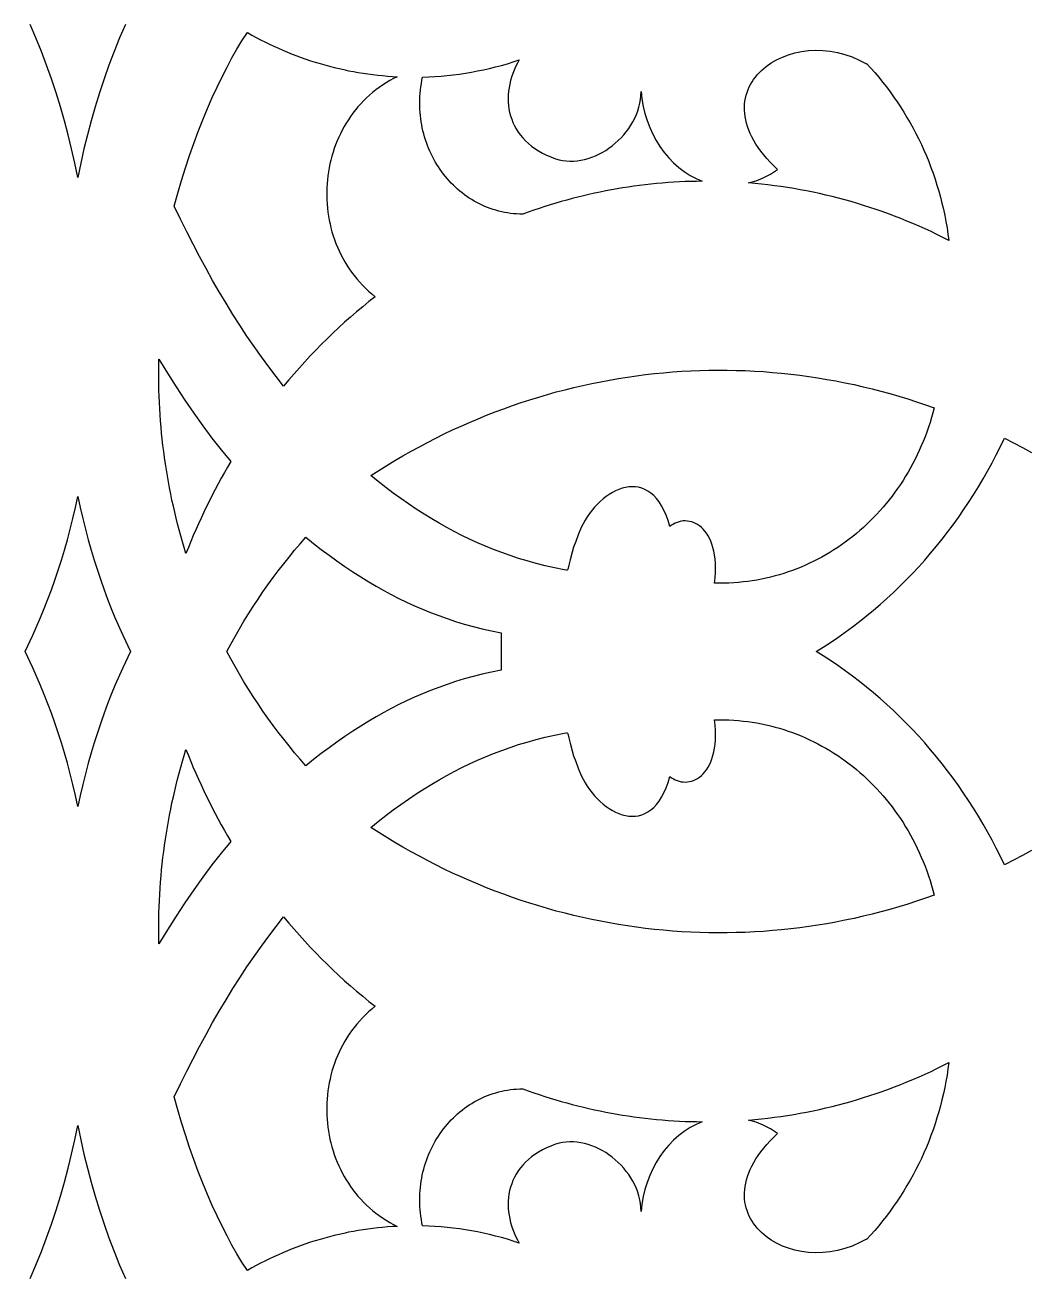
# Model space of a CAD drawing. Extents: x 2655 to 3655, y -2457 to -457.
# Drawn here: x 3141.3 to 3396.8, y -1140.9 to -822.7 of the extents above; entities that cross this region are included whole.
import ezdxf

# ---------------------------------------------------------------- set-up
doc = ezdxf.new("R2010")
doc.units = 0
doc.layers.add('LAYER_1', color=18, linetype='CONTINUOUS')

msp = doc.modelspace()

# ---------------------------------------------------------------- linework, layer by layer
at = {"layer": 'LAYER_1'}
for points in [[(3166.81, -822.49), (3165.34, -825.93), (3163.94, -829.38), (3162.62, -832.86), (3161.38, -836.35), (3160.21, -839.87), (3159.11, -843.41), (3158.09, -846.96), (3157.14, -850.54), (3156.26, -854.15), (3155.45, -857.77), (3154.71, -861.42), (3153.96, -857.77), (3153.15, -854.15), (3152.27, -850.54), (3151.32, -846.96), (3150.3, -843.41), (3149.2, -839.87), (3148.03, -836.35), (3146.79, -832.86), (3145.47, -829.38), (3144.07, -825.93), (3142.6, -822.49)], [(3396.98, -1032.36), (3394.71, -1033.61), (3392.42, -1034.83), (3390.11, -1036.01), (3389.1, -1033.89), (3388.04, -1031.78), (3386.96, -1029.7), (3385.84, -1027.65), (3384.68, -1025.62), (3383.5, -1023.61), (3382.27, -1021.63), (3381.02, -1019.68), (3379.74, -1017.75), (3378.42, -1015.85), (3377.07, -1013.97), (3375.69, -1012.13), (3374.28, -1010.31), (3372.84, -1008.52), (3371.36, -1006.76), (3369.86, -1005.02), (3368.33, -1003.32), (3366.77, -1001.65), (3365.18, -1000.01), (3363.57, -998.4), (3361.93, -996.82), (3360.25, -995.28), (3358.56, -993.77), (3356.83, -992.29), (3355.08, -990.84), (3353.31, -989.43), (3351.5, -988.05), (3349.68, -986.7), (3347.83, -985.39), (3345.95, -984.12), (3344.05, -982.88), (3342.32, -981.8), (3344.05, -980.72), (3345.95, -979.48), (3347.83, -978.21), (3349.68, -976.9), (3351.5, -975.55), (3353.31, -974.18), (3355.08, -972.76), (3356.83, -971.32), (3358.56, -969.83), (3360.25, -968.32), (3361.93, -966.78), (3363.57, -965.2), (3365.18, -963.59), (3366.77, -961.95), (3368.33, -960.28), (3369.86, -958.58), (3371.36, -956.84), (3372.84, -955.08), (3374.28, -953.29), (3375.69, -951.48), (3377.07, -949.63), (3378.42, -947.75), (3379.74, -945.85), (3381.02, -943.93), (3382.27, -941.97), (3383.5, -939.99), (3384.68, -937.98), (3385.84, -935.95), (3386.96, -933.9), (3388.04, -931.82), (3389.1, -929.71), (3390.11, -927.59), (3392.42, -928.77), (3394.71, -929.99), (3396.98, -931.24)], [(3142.6, -1141.11), (3144.07, -1137.67), (3145.47, -1134.22), (3146.79, -1130.74), (3148.03, -1127.25), (3149.2, -1123.73), (3150.3, -1120.2), (3151.32, -1116.64), (3152.27, -1113.06), (3153.15, -1109.45), (3153.96, -1105.83), (3154.71, -1102.18), (3155.45, -1105.83), (3156.26, -1109.45), (3157.14, -1113.06), (3158.09, -1116.64), (3159.11, -1120.2), (3160.21, -1123.73), (3161.38, -1127.25), (3162.62, -1130.74), (3163.94, -1134.22), (3165.34, -1137.67), (3166.81, -1141.11)]]:
    msp.add_lwpolyline(points, dxfattribs=at)
for points in [[(3198.89, -825.2), (3200.01, -825.81), (3201.13, -826.4), (3202.25, -826.97), (3203.39, -827.53), (3204.53, -828.06), (3205.67, -828.58), (3206.83, -829.08), (3207.98, -829.57), (3209.15, -830.04), (3210.32, -830.49), (3211.49, -830.92), (3212.67, -831.33), (3213.86, -831.73), (3215.05, -832.11), (3216.24, -832.47), (3217.44, -832.81), (3218.65, -833.14), (3219.86, -833.44), (3221.07, -833.73), (3222.29, -834), (3223.51, -834.26), (3224.73, -834.49), (3225.95, -834.71), (3227.18, -834.91), (3228.42, -835.09), (3229.65, -835.25), (3230.89, -835.39), (3232.13, -835.51), (3233.37, -835.62), (3234.62, -835.71), (3235.87, -835.78), (3234.89, -836.27), (3233.94, -836.79), (3233.01, -837.34), (3232.11, -837.92), (3231.24, -838.52), (3230.39, -839.15), (3229.57, -839.81), (3228.78, -840.49), (3228.02, -841.19), (3227.28, -841.92), (3226.57, -842.67), (3225.89, -843.44), (3225.23, -844.23), (3224.61, -845.04), (3224.01, -845.87), (3223.44, -846.72), (3222.89, -847.58), (3222.37, -848.46), (3221.89, -849.35), (3221.43, -850.26), (3220.99, -851.19), (3220.59, -852.12), (3220.21, -853.07), (3219.87, -854.03), (3219.55, -854.99), (3219.26, -855.97), (3219, -856.96), (3218.76, -857.95), (3218.56, -858.95), (3218.38, -859.96), (3218.24, -860.97), (3218.12, -861.99), (3218.03, -863.01), (3217.97, -864.03), (3217.95, -865.05), (3217.95, -866.08), (3217.98, -867.1), (3218.03, -868.12), (3218.12, -869.15), (3218.24, -870.17), (3218.39, -871.18), (3218.57, -872.19), (3218.78, -873.2), (3219.02, -874.2), (3219.28, -875.19), (3219.58, -876.18), (3219.91, -877.16), (3220.27, -878.13), (3220.66, -879.09), (3221.08, -880.03), (3221.54, -880.97), (3222.02, -881.89), (3222.53, -882.8), (3223.08, -883.7), (3223.65, -884.58), (3224.26, -885.44), (3224.89, -886.29), (3225.56, -887.12), (3226.26, -887.93), (3227, -888.72), (3227.76, -889.49), (3228.55, -890.24), (3229.38, -890.97), (3230.24, -891.68), (3228.65, -892.93), (3227.08, -894.21), (3225.53, -895.51), (3224, -896.83), (3222.48, -898.18), (3220.98, -899.54), (3219.5, -900.93), (3218.04, -902.34), (3216.59, -903.77), (3215.16, -905.23), (3213.75, -906.7), (3212.36, -908.19), (3210.99, -909.71), (3209.64, -911.25), (3208.31, -912.8), (3206.99, -914.38), (3205.09, -911.95), (3203.21, -909.46), (3201.35, -906.92), (3199.51, -904.32), (3197.69, -901.66), (3195.9, -898.94), (3194.13, -896.17), (3192.38, -893.34), (3190.66, -890.46), (3188.96, -887.52), (3187.28, -884.52), (3185.62, -881.46), (3183.98, -878.35), (3182.37, -875.18), (3180.78, -871.95), (3179.21, -868.67), (3180.1, -865.41), (3181.04, -862.17), (3182.04, -858.98), (3183.09, -855.83), (3184.18, -852.74), (3185.31, -849.72), (3186.47, -846.77), (3187.67, -843.89), (3188.88, -841.11), (3190.12, -838.42), (3191.36, -835.84), (3192.62, -833.37), (3193.88, -831.02), (3195.14, -828.8), (3196.38, -826.71), (3197.79, -824.58)], [(3343.96, -829.12), (3345.81, -829.3), (3347.67, -829.63), (3349.54, -830.12), (3351.4, -830.76), (3353.25, -831.55), (3355.08, -832.52), (3355.08, -832.46), (3356.14, -833.6), (3357.17, -834.76), (3358.18, -835.94), (3359.16, -837.15), (3360.13, -838.37), (3361.06, -839.62), (3361.97, -840.88), (3362.86, -842.16), (3363.72, -843.47), (3364.55, -844.78), (3365.36, -846.12), (3366.14, -847.47), (3366.9, -848.84), (3367.63, -850.23), (3368.33, -851.63), (3369.01, -853.04), (3369.65, -854.47), (3370.28, -855.92), (3370.87, -857.37), (3371.44, -858.85), (3371.97, -860.33), (3372.48, -861.83), (3372.97, -863.33), (3373.42, -864.85), (3373.84, -866.38), (3374.24, -867.93), (3374.61, -869.48), (3374.94, -871.04), (3375.25, -872.61), (3375.53, -874.19), (3375.77, -875.77), (3375.99, -877.37), (3374.49, -876.61), (3372.98, -875.86), (3371.46, -875.14), (3369.94, -874.44), (3368.41, -873.76), (3366.87, -873.09), (3365.33, -872.45), (3363.78, -871.82), (3362.22, -871.22), (3360.66, -870.63), (3359.09, -870.06), (3357.52, -869.52), (3355.94, -868.99), (3354.35, -868.48), (3352.76, -867.99), (3351.16, -867.53), (3349.56, -867.08), (3347.96, -866.65), (3346.35, -866.24), (3344.74, -865.85), (3343.12, -865.49), (3341.49, -865.14), (3339.87, -864.81), (3338.24, -864.5), (3336.6, -864.22), (3334.97, -863.95), (3333.32, -863.71), (3331.68, -863.48), (3330.03, -863.27), (3328.38, -863.09), (3326.73, -862.93), (3325.08, -862.78), (3327.04, -862.22), (3328.85, -861.46), (3330.67, -860.52), (3332.5, -859.39), (3332.5, -859.39), (3331.52, -858.44), (3330.6, -857.5), (3329.75, -856.57), (3328.96, -855.64), (3328.23, -854.71), (3327.57, -853.8), (3326.97, -852.89), (3326.43, -851.98), (3325.95, -851.09), (3325.53, -850.2), (3325.16, -849.33), (3324.85, -848.46), (3324.59, -847.6), (3324.38, -846.76), (3324.23, -845.93), (3324.13, -845.11), (3324.08, -844.3), (3324.07, -843.51), (3324.11, -842.73), (3324.2, -841.97), (3324.33, -841.22), (3324.51, -840.49), (3324.73, -839.77), (3324.98, -839.07), (3325.28, -838.39), (3325.62, -837.73), (3325.99, -837.09), (3326.4, -836.47), (3326.85, -835.87), (3327.33, -835.29), (3328.38, -834.19), (3329.56, -833.19), (3330.84, -832.29), (3332.23, -831.48), (3333.71, -830.79), (3335.27, -830.2), (3336.9, -829.73), (3338.59, -829.38), (3340.34, -829.16), (3342.13, -829.07)], [(3266.37, -832.38), (3265.94, -833.24), (3265.55, -834.11), (3265.21, -834.99), (3264.9, -835.88), (3264.65, -836.78), (3264.43, -837.68), (3264.26, -838.58), (3264.14, -839.49), (3264.06, -840.4), (3264.04, -841.3), (3264.06, -842.21), (3264.13, -843.1), (3264.25, -843.99), (3264.42, -844.87), (3264.65, -845.74), (3264.93, -846.59), (3265.26, -847.43), (3265.65, -848.26), (3266.09, -849.06), (3266.59, -849.85), (3267.15, -850.61), (3267.77, -851.35), (3268.44, -852.06), (3269.18, -852.75), (3269.98, -853.4), (3270.83, -854.03), (3271.76, -854.62), (3272.74, -855.18), (3273.79, -855.7), (3274.91, -856.18), (3276.09, -856.62), (3276.09, -856.62), (3276.98, -856.88), (3277.88, -857.08), (3278.79, -857.2), (3279.72, -857.25), (3280.65, -857.24), (3281.58, -857.16), (3282.51, -857.03), (3283.44, -856.83), (3284.36, -856.57), (3285.28, -856.26), (3286.19, -855.89), (3287.08, -855.48), (3287.96, -855.01), (3288.81, -854.5), (3289.65, -853.94), (3290.46, -853.34), (3291.25, -852.7), (3292, -852.01), (3292.72, -851.29), (3293.41, -850.54), (3294.05, -849.76), (3294.66, -848.94), (3295.22, -848.09), (3295.73, -847.22), (3296.2, -846.33), (3296.61, -845.41), (3296.96, -844.47), (3297.26, -843.52), (3297.5, -842.54), (3297.67, -841.56), (3297.78, -840.56), (3297.82, -839.56), (3298.01, -841.45), (3298.33, -843.32), (3298.77, -845.16), (3299.32, -846.95), (3299.99, -848.69), (3300.76, -850.38), (3301.64, -852), (3302.61, -853.55), (3303.67, -855.02), (3304.83, -856.39), (3306.06, -857.67), (3307.38, -858.85), (3308.77, -859.91), (3310.24, -860.86), (3311.77, -861.67), (3313.36, -862.35), (3311.91, -862.37), (3310.45, -862.4), (3309, -862.45), (3307.55, -862.52), (3306.1, -862.6), (3304.65, -862.7), (3303.2, -862.81), (3301.76, -862.94), (3300.31, -863.08), (3298.87, -863.24), (3297.43, -863.42), (3295.99, -863.61), (3294.55, -863.82), (3293.12, -864.04), (3291.69, -864.28), (3290.26, -864.53), (3288.83, -864.8), (3287.4, -865.09), (3285.98, -865.39), (3284.56, -865.7), (3283.14, -866.04), (3281.73, -866.38), (3280.32, -866.75), (3278.91, -867.12), (3277.51, -867.52), (3276.11, -867.93), (3274.71, -868.35), (3273.32, -868.79), (3271.93, -869.24), (3270.54, -869.71), (3269.16, -870.2), (3267.78, -870.7), (3266.99, -870.69), (3266.2, -870.65), (3265.43, -870.59), (3264.66, -870.5), (3263.89, -870.4), (3263.14, -870.26), (3262.39, -870.11), (3261.65, -869.93), (3260.92, -869.73), (3260.2, -869.51), (3259.49, -869.27), (3258.79, -869.01), (3258.1, -868.72), (3257.41, -868.42), (3256.74, -868.1), (3256.08, -867.75), (3255.43, -867.39), (3254.79, -867.01), (3254.17, -866.61), (3253.55, -866.19), (3252.95, -865.76), (3252.36, -865.31), (3251.78, -864.84), (3251.21, -864.36), (3250.66, -863.86), (3250.12, -863.34), (3249.6, -862.81), (3249.08, -862.26), (3248.59, -861.7), (3248.11, -861.13), (3247.64, -860.54), (3247.19, -859.94), (3246.75, -859.32), (3246.33, -858.69), (3245.92, -858.05), (3245.53, -857.4), (3245.16, -856.74), (3244.8, -856.07), (3244.46, -855.38), (3244.14, -854.69), (3243.84, -853.98), (3243.55, -853.27), (3243.28, -852.54), (3243.03, -851.81), (3242.8, -851.07), (3242.59, -850.32), (3242.4, -849.56), (3242.22, -848.8), (3242.07, -848.02), (3241.93, -847.25), (3241.82, -846.46), (3241.73, -845.67), (3241.65, -844.87), (3241.6, -844.07), (3241.57, -843.27), (3241.57, -842.46), (3241.58, -841.64), (3241.62, -840.83), (3241.68, -840.01), (3241.76, -839.18), (3241.86, -838.36), (3241.99, -837.53), (3242.14, -836.7), (3242.32, -835.87), (3243.88, -835.81), (3245.43, -835.73), (3246.99, -835.62), (3248.54, -835.48), (3250.09, -835.31), (3251.64, -835.11), (3253.18, -834.88), (3254.72, -834.62), (3256.25, -834.34), (3257.78, -834.02), (3259.3, -833.68), (3260.82, -833.31), (3262.33, -832.91), (3263.84, -832.48), (3265.34, -832.02), (3266.83, -831.54)], [(3177.46, -911.12), (3179.66, -914.58), (3181.89, -917.96), (3184.15, -921.26), (3186.45, -924.46), (3188.79, -927.57), (3191.16, -930.6), (3193.57, -933.54), (3192.75, -934.94), (3191.94, -936.34), (3191.15, -937.76), (3190.38, -939.18), (3189.61, -940.62), (3188.87, -942.06), (3188.13, -943.51), (3187.41, -944.96), (3186.71, -946.43), (3186.02, -947.9), (3185.35, -949.38), (3184.69, -950.87), (3184.04, -952.37), (3183.41, -953.88), (3182.79, -955.39), (3182.19, -956.91), (3181.74, -955.42), (3181.3, -953.92), (3180.87, -952.42), (3180.46, -950.91), (3180.07, -949.4), (3179.69, -947.89), (3179.32, -946.37), (3178.98, -944.85), (3178.64, -943.32), (3178.33, -941.8), (3178.02, -940.26), (3177.74, -938.73), (3177.47, -937.19), (3177.21, -935.65), (3176.97, -934.1), (3176.75, -932.56), (3176.54, -931.01), (3176.35, -929.46), (3176.17, -927.9), (3176.01, -926.35), (3175.86, -924.79), (3175.73, -923.23), (3175.62, -921.67), (3175.52, -920.1), (3175.44, -918.54), (3175.37, -916.97), (3175.32, -915.41), (3175.28, -913.84), (3175.26, -912.27), (3175.26, -910.7), (3175.27, -909.13), (3175.3, -907.56)], [(3319.66, -910.34), (3321.97, -910.38), (3324.28, -910.46), (3326.59, -910.57), (3328.9, -910.71), (3331.21, -910.89), (3333.52, -911.1), (3335.82, -911.35), (3338.13, -911.62), (3340.43, -911.94), (3342.73, -912.28), (3345.03, -912.67), (3347.32, -913.08), (3349.61, -913.53), (3351.9, -914.01), (3354.19, -914.53), (3356.47, -915.08), (3358.74, -915.67), (3361.01, -916.29), (3363.28, -916.94), (3365.54, -917.63), (3367.79, -918.35), (3370.04, -919.11), (3372.28, -919.9), (3371.95, -921.16), (3371.59, -922.4), (3371.22, -923.63), (3370.82, -924.85), (3370.4, -926.06), (3369.95, -927.25), (3369.49, -928.42), (3369, -929.58), (3368.49, -930.73), (3367.96, -931.86), (3367.41, -932.98), (3366.83, -934.08), (3366.24, -935.17), (3365.63, -936.24), (3365, -937.3), (3364.35, -938.34), (3363.68, -939.36), (3362.99, -940.37), (3362.28, -941.36), (3361.56, -942.33), (3360.82, -943.28), (3360.06, -944.22), (3359.28, -945.14), (3358.49, -946.04), (3357.68, -946.92), (3356.85, -947.79), (3356.01, -948.63), (3355.15, -949.46), (3354.28, -950.27), (3353.39, -951.05), (3352.49, -951.82), (3351.57, -952.57), (3350.64, -953.3), (3349.69, -954), (3348.74, -954.69), (3347.76, -955.35), (3346.78, -956), (3345.78, -956.62), (3344.78, -957.22), (3343.76, -957.8), (3342.72, -958.35), (3341.68, -958.88), (3340.63, -959.39), (3339.56, -959.88), (3338.49, -960.34), (3337.4, -960.78), (3336.31, -961.2), (3335.2, -961.59), (3334.09, -961.96), (3332.97, -962.31), (3331.83, -962.62), (3330.7, -962.92), (3329.55, -963.19), (3328.39, -963.43), (3327.23, -963.65), (3326.06, -963.84), (3324.89, -964), (3323.71, -964.14), (3322.52, -964.25), (3321.33, -964.34), (3320.13, -964.4), (3318.92, -964.43), (3317.71, -964.43), (3316.5, -964.4), (3316.5, -964.4), (3316.63, -963.05), (3316.7, -961.77), (3316.71, -960.55), (3316.67, -959.4), (3316.59, -958.31), (3316.45, -957.28), (3316.28, -956.31), (3316.06, -955.41), (3315.8, -954.56), (3315.51, -953.78), (3315.18, -953.05), (3314.82, -952.38), (3314.44, -951.77), (3314.02, -951.22), (3313.59, -950.72), (3313.13, -950.28), (3312.66, -949.89), (3312.16, -949.56), (3311.66, -949.28), (3311.15, -949.05), (3310.63, -948.87), (3310.1, -948.74), (3309.57, -948.66), (3309.04, -948.64), (3308.52, -948.65), (3308, -948.72), (3307.48, -948.84), (3306.98, -949), (3306.49, -949.2), (3306.02, -949.45), (3305.56, -949.74), (3305.13, -950.08), (3305.13, -950.08), (3304.66, -948.56), (3304.15, -947.18), (3303.6, -945.93), (3303, -944.81), (3302.37, -943.82), (3301.71, -942.95), (3301.01, -942.2), (3300.28, -941.57), (3299.53, -941.04), (3298.76, -940.62), (3297.97, -940.31), (3297.16, -940.09), (3296.35, -939.96), (3295.52, -939.93), (3294.68, -939.98), (3293.85, -940.12), (3293.01, -940.33), (3292.18, -940.62), (3291.35, -940.98), (3290.53, -941.41), (3289.73, -941.9), (3288.94, -942.44), (3288.17, -943.05), (3287.42, -943.7), (3286.7, -944.4), (3286.01, -945.14), (3285.34, -945.92), (3284.71, -946.74), (3284.12, -947.58), (3283.57, -948.45), (3283.07, -949.35), (3282.61, -950.26), (3281.83, -952.16), (3281.19, -953.83), (3280.68, -955.29), (3280.28, -956.55), (3279.75, -958.52), (3279.48, -959.85), (3279.32, -960.66), (3279.24, -960.9), (3279.15, -961.06), (3279.01, -961.14), (3278.83, -961.16), (3278.24, -961.07), (3275.83, -960.57), (3273.47, -960.02), (3271.16, -959.44), (3268.9, -958.81), (3266.69, -958.14), (3264.52, -957.42), (3262.39, -956.67), (3260.3, -955.88), (3258.25, -955.04), (3256.23, -954.17), (3254.24, -953.26), (3252.27, -952.31), (3250.34, -951.32), (3248.42, -950.29), (3246.53, -949.22), (3244.65, -948.12), (3242.66, -946.89), (3240.68, -945.63), (3238.71, -944.32), (3236.77, -942.97), (3234.84, -941.57), (3232.93, -940.13), (3231.03, -938.65), (3229.15, -937.13), (3231.17, -935.82), (3233.21, -934.55), (3235.26, -933.31), (3237.32, -932.1), (3239.4, -930.92), (3241.48, -929.78), (3243.58, -928.67), (3245.69, -927.59), (3247.81, -926.54), (3249.94, -925.52), (3252.09, -924.54), (3254.24, -923.59), (3256.4, -922.67), (3258.57, -921.79), (3260.76, -920.94), (3262.95, -920.12), (3265.14, -919.33), (3267.35, -918.57), (3269.57, -917.85), (3271.79, -917.16), (3274.02, -916.51), (3276.26, -915.88), (3278.5, -915.29), (3280.75, -914.74), (3283.01, -914.21), (3285.27, -913.72), (3287.54, -913.26), (3289.81, -912.84), (3292.08, -912.45), (3294.37, -912.09), (3296.65, -911.76), (3298.94, -911.47), (3301.23, -911.21), (3303.53, -910.98), (3305.83, -910.79), (3308.13, -910.63), (3310.43, -910.51), (3312.74, -910.42), (3315.05, -910.36), (3317.35, -910.33)], [(3155.31, -945.22), (3155.95, -947.99), (3156.63, -950.72), (3157.35, -953.4), (3158.1, -956.03), (3158.88, -958.62), (3159.69, -961.16), (3160.53, -963.65), (3161.4, -966.1), (3162.29, -968.5), (3163.21, -970.85), (3164.16, -973.16), (3166.12, -977.63), (3168.1, -981.8), (3166.12, -985.97), (3164.16, -990.44), (3163.21, -992.75), (3162.29, -995.1), (3161.4, -997.5), (3160.53, -999.95), (3159.69, -1002.44), (3158.88, -1004.98), (3158.1, -1007.57), (3157.35, -1010.2), (3156.63, -1012.88), (3155.95, -1015.61), (3155.31, -1018.38), (3154.71, -1021.2), (3154.1, -1018.38), (3153.46, -1015.61), (3152.78, -1012.88), (3152.06, -1010.2), (3151.32, -1007.57), (3150.54, -1004.98), (3149.73, -1002.44), (3148.88, -999.95), (3148.02, -997.5), (3147.12, -995.1), (3146.2, -992.75), (3145.25, -990.44), (3143.29, -985.97), (3141.31, -981.8), (3143.29, -977.63), (3145.25, -973.16), (3146.2, -970.85), (3147.12, -968.5), (3148.02, -966.1), (3148.88, -963.65), (3149.73, -961.16), (3150.54, -958.62), (3151.32, -956.03), (3152.06, -953.4), (3152.78, -950.72), (3153.46, -947.99), (3154.1, -945.22), (3154.71, -942.4)], [(3214.62, -954.34), (3216.57, -955.88), (3218.54, -957.37), (3220.53, -958.81), (3222.53, -960.21), (3224.56, -961.57), (3226.6, -962.87), (3228.66, -964.14), (3230.53, -965.24), (3232.43, -966.31), (3234.34, -967.34), (3236.28, -968.33), (3238.24, -969.28), (3240.23, -970.19), (3242.25, -971.06), (3244.3, -971.9), (3246.39, -972.69), (3248.52, -973.44), (3250.69, -974.16), (3252.9, -974.83), (3255.16, -975.46), (3257.47, -976.04), (3259.83, -976.59), (3262.24, -977.09), (3262.24, -981.8), (3262.24, -986.51), (3259.83, -987.01), (3257.47, -987.56), (3255.16, -988.14), (3252.9, -988.77), (3250.69, -989.45), (3248.52, -990.16), (3246.39, -990.91), (3244.3, -991.7), (3242.25, -992.54), (3240.23, -993.41), (3238.24, -994.32), (3236.28, -995.27), (3234.34, -996.26), (3232.43, -997.29), (3230.53, -998.36), (3228.66, -999.46), (3226.6, -1000.73), (3224.56, -1002.04), (3222.53, -1003.39), (3220.53, -1004.79), (3218.54, -1006.23), (3216.57, -1007.72), (3214.62, -1009.26), (3212.68, -1010.84), (3211.23, -1009.19), (3209.8, -1007.51), (3208.39, -1005.8), (3207.01, -1004.08), (3205.65, -1002.33), (3204.33, -1000.56), (3203.02, -998.76), (3201.75, -996.95), (3200.5, -995.11), (3199.28, -993.25), (3198.08, -991.37), (3196.91, -989.48), (3195.77, -987.56), (3194.66, -985.62), (3193.58, -983.66), (3192.59, -981.8), (3193.58, -979.94), (3194.66, -977.98), (3195.77, -976.04), (3196.91, -974.13), (3198.08, -972.23), (3199.28, -970.35), (3200.5, -968.49), (3201.75, -966.65), (3203.02, -964.84), (3204.33, -963.04), (3205.65, -961.27), (3207.01, -959.52), (3208.39, -957.8), (3209.8, -956.09), (3211.23, -954.41), (3212.68, -952.76)], [(3318.92, -999.17), (3320.13, -999.2), (3321.33, -999.26), (3322.52, -999.35), (3323.71, -999.46), (3324.89, -999.6), (3326.06, -999.76), (3327.23, -999.95), (3328.39, -1000.17), (3329.55, -1000.41), (3330.7, -1000.68), (3331.83, -1000.98), (3332.97, -1001.3), (3334.09, -1001.64), (3335.2, -1002.01), (3336.31, -1002.4), (3337.4, -1002.82), (3338.49, -1003.26), (3339.56, -1003.72), (3340.63, -1004.21), (3341.68, -1004.72), (3342.72, -1005.25), (3343.76, -1005.81), (3344.78, -1006.38), (3345.78, -1006.98), (3346.78, -1007.6), (3347.76, -1008.25), (3348.74, -1008.91), (3349.69, -1009.6), (3350.64, -1010.3), (3351.57, -1011.03), (3352.49, -1011.78), (3353.39, -1012.55), (3354.28, -1013.33), (3355.15, -1014.14), (3356.01, -1014.97), (3356.85, -1015.81), (3357.68, -1016.68), (3358.49, -1017.56), (3359.28, -1018.46), (3360.06, -1019.38), (3360.82, -1020.32), (3361.56, -1021.27), (3362.28, -1022.24), (3362.99, -1023.23), (3363.68, -1024.24), (3364.35, -1025.26), (3365, -1026.3), (3365.63, -1027.36), (3366.24, -1028.43), (3366.83, -1029.52), (3367.41, -1030.62), (3367.96, -1031.74), (3368.49, -1032.87), (3369, -1034.02), (3369.49, -1035.18), (3369.95, -1036.35), (3370.4, -1037.54), (3370.82, -1038.75), (3371.22, -1039.97), (3371.59, -1041.2), (3371.95, -1042.44), (3372.28, -1043.7), (3370.04, -1044.49), (3367.79, -1045.25), (3365.54, -1045.97), (3363.28, -1046.66), (3361.01, -1047.31), (3358.74, -1047.93), (3356.47, -1048.52), (3354.19, -1049.07), (3351.9, -1049.59), (3349.61, -1050.07), (3347.32, -1050.52), (3345.03, -1050.94), (3342.73, -1051.32), (3340.43, -1051.66), (3338.13, -1051.98), (3335.82, -1052.26), (3333.52, -1052.5), (3331.21, -1052.71), (3328.9, -1052.89), (3326.59, -1053.03), (3324.28, -1053.14), (3321.97, -1053.22), (3319.66, -1053.26), (3317.35, -1053.27), (3315.05, -1053.24), (3312.74, -1053.19), (3310.43, -1053.09), (3308.13, -1052.97), (3305.83, -1052.81), (3303.53, -1052.62), (3301.23, -1052.39), (3298.94, -1052.13), (3296.65, -1051.84), (3294.37, -1051.51), (3292.08, -1051.16), (3289.81, -1050.76), (3287.54, -1050.34), (3285.27, -1049.88), (3283.01, -1049.39), (3280.75, -1048.86), (3278.5, -1048.31), (3276.26, -1047.72), (3274.02, -1047.09), (3271.79, -1046.44), (3269.57, -1045.75), (3267.35, -1045.03), (3265.14, -1044.27), (3262.95, -1043.48), (3260.76, -1042.66), (3258.57, -1041.81), (3256.4, -1040.93), (3254.24, -1040.01), (3252.09, -1039.06), (3249.94, -1038.08), (3247.81, -1037.06), (3245.69, -1036.01), (3243.58, -1034.93), (3241.48, -1033.82), (3239.4, -1032.68), (3237.32, -1031.5), (3235.26, -1030.29), (3233.21, -1029.05), (3231.17, -1027.78), (3229.15, -1026.47), (3231.03, -1024.95), (3232.93, -1023.47), (3234.84, -1022.03), (3236.77, -1020.64), (3238.71, -1019.28), (3240.68, -1017.97), (3242.66, -1016.71), (3244.65, -1015.48), (3246.53, -1014.38), (3248.42, -1013.31), (3250.34, -1012.28), (3252.27, -1011.29), (3254.24, -1010.34), (3256.23, -1009.43), (3258.25, -1008.56), (3260.3, -1007.72), (3262.39, -1006.93), (3264.52, -1006.18), (3266.69, -1005.46), (3268.9, -1004.79), (3271.16, -1004.16), (3273.47, -1003.58), (3275.83, -1003.03), (3278.24, -1002.53), (3278.83, -1002.44), (3279.01, -1002.46), (3279.15, -1002.54), (3279.24, -1002.7), (3279.32, -1002.94), (3279.48, -1003.75), (3279.75, -1005.08), (3280.28, -1007.05), (3280.68, -1008.31), (3281.19, -1009.77), (3281.83, -1011.44), (3282.61, -1013.34), (3283.07, -1014.25), (3283.57, -1015.15), (3284.12, -1016.02), (3284.71, -1016.87), (3285.34, -1017.68), (3286.01, -1018.46), (3286.7, -1019.2), (3287.42, -1019.9), (3288.17, -1020.55), (3288.94, -1021.16), (3289.73, -1021.7), (3290.53, -1022.19), (3291.35, -1022.62), (3292.18, -1022.98), (3293.01, -1023.27), (3293.85, -1023.48), (3294.68, -1023.62), (3295.52, -1023.67), (3296.35, -1023.64), (3297.16, -1023.51), (3297.97, -1023.3), (3298.76, -1022.98), (3299.53, -1022.56), (3300.28, -1022.03), (3301.01, -1021.4), (3301.71, -1020.65), (3302.37, -1019.78), (3303, -1018.79), (3303.6, -1017.67), (3304.15, -1016.42), (3304.66, -1015.04), (3305.13, -1013.52), (3305.13, -1013.52), (3305.56, -1013.86), (3306.02, -1014.15), (3306.49, -1014.4), (3306.98, -1014.6), (3307.48, -1014.76), (3308, -1014.88), (3308.52, -1014.95), (3309.04, -1014.97), (3309.57, -1014.94), (3310.1, -1014.86), (3310.63, -1014.73), (3311.15, -1014.55), (3311.66, -1014.32), (3312.16, -1014.04), (3312.66, -1013.71), (3313.13, -1013.32), (3313.59, -1012.88), (3314.02, -1012.38), (3314.44, -1011.83), (3314.82, -1011.22), (3315.18, -1010.55), (3315.51, -1009.82), (3315.8, -1009.04), (3316.06, -1008.2), (3316.28, -1007.29), (3316.45, -1006.32), (3316.59, -1005.3), (3316.67, -1004.2), (3316.71, -1003.05), (3316.7, -1001.83), (3316.63, -1000.55), (3316.5, -999.2), (3316.5, -999.2), (3317.71, -999.17)], [(3182.79, -1008.21), (3183.41, -1009.72), (3184.04, -1011.23), (3184.69, -1012.73), (3185.35, -1014.22), (3186.02, -1015.7), (3186.71, -1017.17), (3187.41, -1018.64), (3188.13, -1020.1), (3188.87, -1021.54), (3189.61, -1022.99), (3190.38, -1024.42), (3191.15, -1025.84), (3191.94, -1027.26), (3192.75, -1028.66), (3193.57, -1030.06), (3191.16, -1033), (3188.79, -1036.03), (3186.45, -1039.14), (3184.15, -1042.35), (3181.89, -1045.64), (3179.66, -1049.02), (3177.46, -1052.49), (3175.3, -1056.04), (3175.27, -1054.47), (3175.26, -1052.9), (3175.26, -1051.33), (3175.28, -1049.76), (3175.32, -1048.19), (3175.37, -1046.63), (3175.44, -1045.06), (3175.52, -1043.5), (3175.62, -1041.93), (3175.73, -1040.37), (3175.86, -1038.81), (3176.01, -1037.25), (3176.17, -1035.7), (3176.35, -1034.14), (3176.54, -1032.59), (3176.75, -1031.04), (3176.97, -1029.5), (3177.21, -1027.95), (3177.47, -1026.41), (3177.74, -1024.87), (3178.02, -1023.34), (3178.33, -1021.81), (3178.64, -1020.28), (3178.98, -1018.75), (3179.32, -1017.23), (3179.69, -1015.71), (3180.07, -1014.2), (3180.46, -1012.69), (3180.87, -1011.18), (3181.3, -1009.68), (3181.74, -1008.18), (3182.19, -1006.69)], [(3208.31, -1050.8), (3209.64, -1052.36), (3210.99, -1053.89), (3212.36, -1055.41), (3213.75, -1056.9), (3215.16, -1058.38), (3216.59, -1059.83), (3218.04, -1061.26), (3219.5, -1062.67), (3220.98, -1064.06), (3222.48, -1065.43), (3224, -1066.77), (3225.53, -1068.09), (3227.08, -1069.39), (3228.65, -1070.67), (3230.24, -1071.92), (3229.38, -1072.63), (3228.55, -1073.36), (3227.76, -1074.11), (3227, -1074.88), (3226.26, -1075.67), (3225.56, -1076.48), (3224.89, -1077.31), (3224.26, -1078.16), (3223.65, -1079.02), (3223.08, -1079.9), (3222.53, -1080.8), (3222.02, -1081.71), (3221.54, -1082.63), (3221.08, -1083.57), (3220.66, -1084.51), (3220.27, -1085.47), (3219.91, -1086.44), (3219.58, -1087.42), (3219.28, -1088.41), (3219.02, -1089.4), (3218.78, -1090.4), (3218.57, -1091.41), (3218.39, -1092.42), (3218.24, -1093.44), (3218.12, -1094.45), (3218.03, -1095.48), (3217.98, -1096.5), (3217.95, -1097.52), (3217.95, -1098.55), (3217.97, -1099.57), (3218.03, -1100.59), (3218.12, -1101.61), (3218.24, -1102.63), (3218.38, -1103.64), (3218.56, -1104.65), (3218.76, -1105.65), (3219, -1106.64), (3219.26, -1107.63), (3219.55, -1108.61), (3219.87, -1109.57), (3220.21, -1110.53), (3220.59, -1111.48), (3220.99, -1112.42), (3221.43, -1113.34), (3221.89, -1114.25), (3222.37, -1115.14), (3222.89, -1116.02), (3223.44, -1116.88), (3224.01, -1117.73), (3224.61, -1118.56), (3225.23, -1119.37), (3225.89, -1120.16), (3226.57, -1120.93), (3227.28, -1121.68), (3228.02, -1122.41), (3228.78, -1123.11), (3229.57, -1123.79), (3230.39, -1124.45), (3231.24, -1125.08), (3232.11, -1125.69), (3233.01, -1126.26), (3233.94, -1126.81), (3234.89, -1127.33), (3235.87, -1127.83), (3234.62, -1127.89), (3233.37, -1127.98), (3232.13, -1128.09), (3230.89, -1128.21), (3229.65, -1128.35), (3228.42, -1128.52), (3227.18, -1128.7), (3225.95, -1128.89), (3224.73, -1129.11), (3223.51, -1129.34), (3222.29, -1129.6), (3221.07, -1129.87), (3219.86, -1130.16), (3218.65, -1130.46), (3217.44, -1130.79), (3216.24, -1131.13), (3215.05, -1131.49), (3213.86, -1131.87), (3212.67, -1132.27), (3211.49, -1132.68), (3210.32, -1133.11), (3209.15, -1133.56), (3207.98, -1134.03), (3206.83, -1134.52), (3205.67, -1135.02), (3204.53, -1135.54), (3203.39, -1136.08), (3202.25, -1136.63), (3201.13, -1137.2), (3200.01, -1137.79), (3198.89, -1138.4), (3197.79, -1139.02), (3196.38, -1136.89), (3195.14, -1134.81), (3193.88, -1132.58), (3192.62, -1130.23), (3191.36, -1127.76), (3190.12, -1125.18), (3188.88, -1122.49), (3187.67, -1119.71), (3186.47, -1116.83), (3185.31, -1113.88), (3184.18, -1110.86), (3183.09, -1107.77), (3182.04, -1104.62), (3181.04, -1101.43), (3180.1, -1098.2), (3179.21, -1094.93), (3180.78, -1091.65), (3182.37, -1088.42), (3183.98, -1085.25), (3185.62, -1082.14), (3187.28, -1079.08), (3188.96, -1076.08), (3190.66, -1073.14), (3192.38, -1070.26), (3194.13, -1067.43), (3195.9, -1064.66), (3197.69, -1061.94), (3199.51, -1059.28), (3201.35, -1056.68), (3203.21, -1054.14), (3205.09, -1051.65), (3206.99, -1049.22)], [(3375.77, -1087.83), (3375.53, -1089.42), (3375.25, -1090.99), (3374.94, -1092.56), (3374.61, -1094.12), (3374.24, -1095.68), (3373.84, -1097.22), (3373.42, -1098.75), (3372.97, -1100.27), (3372.48, -1101.78), (3371.97, -1103.27), (3371.44, -1104.76), (3370.87, -1106.23), (3370.28, -1107.68), (3369.65, -1109.13), (3369.01, -1110.56), (3368.33, -1111.97), (3367.63, -1113.37), (3366.9, -1114.76), (3366.14, -1116.13), (3365.36, -1117.48), (3364.55, -1118.82), (3363.72, -1120.14), (3362.86, -1121.44), (3361.97, -1122.72), (3361.06, -1123.98), (3360.13, -1125.23), (3359.16, -1126.45), (3358.18, -1127.66), (3357.17, -1128.84), (3356.14, -1130), (3355.08, -1131.15), (3355.08, -1131.08), (3353.25, -1132.05), (3351.4, -1132.85), (3349.54, -1133.48), (3347.67, -1133.97), (3345.81, -1134.3), (3343.96, -1134.49), (3342.13, -1134.53), (3340.34, -1134.44), (3338.59, -1134.22), (3336.9, -1133.87), (3335.27, -1133.4), (3333.71, -1132.82), (3332.23, -1132.12), (3330.84, -1131.31), (3329.56, -1130.41), (3328.38, -1129.41), (3327.33, -1128.31), (3326.85, -1127.73), (3326.4, -1127.13), (3325.99, -1126.51), (3325.62, -1125.87), (3325.28, -1125.21), (3324.98, -1124.53), (3324.73, -1123.83), (3324.51, -1123.12), (3324.33, -1122.38), (3324.2, -1121.64), (3324.11, -1120.87), (3324.07, -1120.09), (3324.08, -1119.3), (3324.13, -1118.49), (3324.23, -1117.67), (3324.38, -1116.84), (3324.59, -1116), (3324.85, -1115.14), (3325.16, -1114.27), (3325.53, -1113.4), (3325.95, -1112.51), (3326.43, -1111.62), (3326.97, -1110.71), (3327.57, -1109.8), (3328.23, -1108.89), (3328.96, -1107.96), (3329.75, -1107.03), (3330.6, -1106.1), (3331.52, -1105.16), (3332.5, -1104.21), (3332.5, -1104.21), (3330.67, -1103.08), (3328.85, -1102.14), (3327.04, -1101.39), (3325.08, -1100.82), (3326.73, -1100.68), (3328.38, -1100.51), (3330.03, -1100.33), (3331.68, -1100.12), (3333.32, -1099.9), (3334.97, -1099.65), (3336.6, -1099.38), (3338.24, -1099.1), (3339.87, -1098.79), (3341.49, -1098.46), (3343.12, -1098.11), (3344.74, -1097.75), (3346.35, -1097.36), (3347.96, -1096.95), (3349.56, -1096.52), (3351.16, -1096.08), (3352.76, -1095.61), (3354.35, -1095.12), (3355.94, -1094.61), (3357.52, -1094.09), (3359.09, -1093.54), (3360.66, -1092.97), (3362.22, -1092.39), (3363.78, -1091.78), (3365.33, -1091.15), (3366.87, -1090.51), (3368.41, -1089.85), (3369.94, -1089.16), (3371.46, -1088.46), (3372.98, -1087.74), (3374.49, -1086.99), (3375.99, -1086.23)], [(3269.16, -1093.4), (3270.54, -1093.89), (3271.93, -1094.36), (3273.32, -1094.81), (3274.71, -1095.25), (3276.11, -1095.67), (3277.51, -1096.08), (3278.91, -1096.48), (3280.32, -1096.85), (3281.73, -1097.22), (3283.14, -1097.56), (3284.56, -1097.9), (3285.98, -1098.21), (3287.4, -1098.51), (3288.83, -1098.8), (3290.26, -1099.07), (3291.69, -1099.32), (3293.12, -1099.56), (3294.55, -1099.78), (3295.99, -1099.99), (3297.43, -1100.18), (3298.87, -1100.36), (3300.31, -1100.52), (3301.76, -1100.66), (3303.2, -1100.79), (3304.65, -1100.9), (3306.1, -1101), (3307.55, -1101.08), (3309, -1101.15), (3310.45, -1101.2), (3311.91, -1101.23), (3313.36, -1101.25), (3311.77, -1101.93), (3310.24, -1102.74), (3308.77, -1103.69), (3307.38, -1104.75), (3306.06, -1105.93), (3304.83, -1107.21), (3303.67, -1108.58), (3302.61, -1110.05), (3301.64, -1111.6), (3300.76, -1113.22), (3299.99, -1114.91), (3299.32, -1116.65), (3298.77, -1118.44), (3298.33, -1120.28), (3298.01, -1122.15), (3297.82, -1124.05), (3297.78, -1123.04), (3297.67, -1122.04), (3297.5, -1121.06), (3297.26, -1120.08), (3296.96, -1119.13), (3296.61, -1118.19), (3296.2, -1117.27), (3295.73, -1116.38), (3295.22, -1115.51), (3294.66, -1114.66), (3294.05, -1113.85), (3293.41, -1113.06), (3292.72, -1112.31), (3292, -1111.59), (3291.25, -1110.91), (3290.46, -1110.26), (3289.65, -1109.66), (3288.81, -1109.1), (3287.96, -1108.59), (3287.08, -1108.12), (3286.19, -1107.71), (3285.28, -1107.34), (3284.36, -1107.03), (3283.44, -1106.77), (3282.51, -1106.57), (3281.58, -1106.44), (3280.65, -1106.36), (3279.72, -1106.35), (3278.79, -1106.4), (3277.88, -1106.52), (3276.98, -1106.72), (3276.09, -1106.98), (3276.09, -1106.98), (3274.91, -1107.42), (3273.79, -1107.9), (3272.74, -1108.42), (3271.76, -1108.98), (3270.83, -1109.57), (3269.98, -1110.2), (3269.18, -1110.85), (3268.44, -1111.54), (3267.77, -1112.25), (3267.15, -1112.99), (3266.59, -1113.75), (3266.09, -1114.54), (3265.65, -1115.34), (3265.26, -1116.17), (3264.93, -1117.01), (3264.65, -1117.86), (3264.42, -1118.73), (3264.25, -1119.61), (3264.13, -1120.5), (3264.06, -1121.39), (3264.04, -1122.3), (3264.06, -1123.2), (3264.14, -1124.11), (3264.26, -1125.02), (3264.43, -1125.92), (3264.65, -1126.82), (3264.9, -1127.72), (3265.21, -1128.61), (3265.55, -1129.49), (3265.94, -1130.36), (3266.37, -1131.22), (3266.83, -1132.07), (3265.34, -1131.58), (3263.84, -1131.12), (3262.33, -1130.69), (3260.82, -1130.29), (3259.3, -1129.92), (3257.78, -1129.58), (3256.25, -1129.26), (3254.72, -1128.98), (3253.18, -1128.72), (3251.64, -1128.49), (3250.09, -1128.29), (3248.54, -1128.12), (3246.99, -1127.98), (3245.43, -1127.87), (3243.88, -1127.79), (3242.32, -1127.73), (3242.14, -1126.9), (3241.99, -1126.07), (3241.86, -1125.24), (3241.76, -1124.42), (3241.68, -1123.59), (3241.62, -1122.77), (3241.58, -1121.96), (3241.57, -1121.14), (3241.57, -1120.33), (3241.6, -1119.53), (3241.65, -1118.73), (3241.73, -1117.93), (3241.82, -1117.14), (3241.93, -1116.36), (3242.07, -1115.58), (3242.22, -1114.81), (3242.4, -1114.04), (3242.59, -1113.28), (3242.8, -1112.53), (3243.03, -1111.79), (3243.28, -1111.06), (3243.55, -1110.34), (3243.84, -1109.62), (3244.14, -1108.92), (3244.46, -1108.22), (3244.8, -1107.53), (3245.16, -1106.86), (3245.53, -1106.2), (3245.92, -1105.55), (3246.33, -1104.91), (3246.75, -1104.28), (3247.19, -1103.66), (3247.64, -1103.06), (3248.11, -1102.47), (3248.59, -1101.9), (3249.08, -1101.34), (3249.6, -1100.79), (3250.12, -1100.26), (3250.66, -1099.74), (3251.21, -1099.24), (3251.78, -1098.76), (3252.36, -1098.29), (3252.95, -1097.84), (3253.55, -1097.41), (3254.17, -1096.99), (3254.79, -1096.59), (3255.43, -1096.21), (3256.08, -1095.85), (3256.74, -1095.51), (3257.41, -1095.18), (3258.1, -1094.88), (3258.79, -1094.59), (3259.49, -1094.33), (3260.2, -1094.09), (3260.92, -1093.87), (3261.65, -1093.67), (3262.39, -1093.49), (3263.14, -1093.34), (3263.89, -1093.21), (3264.66, -1093.1), (3265.43, -1093.01), (3266.2, -1092.95), (3266.99, -1092.91), (3267.78, -1092.9)]]:
    msp.add_lwpolyline(points, close=True, dxfattribs=at)

doc.saveas('drawing.dxf')
